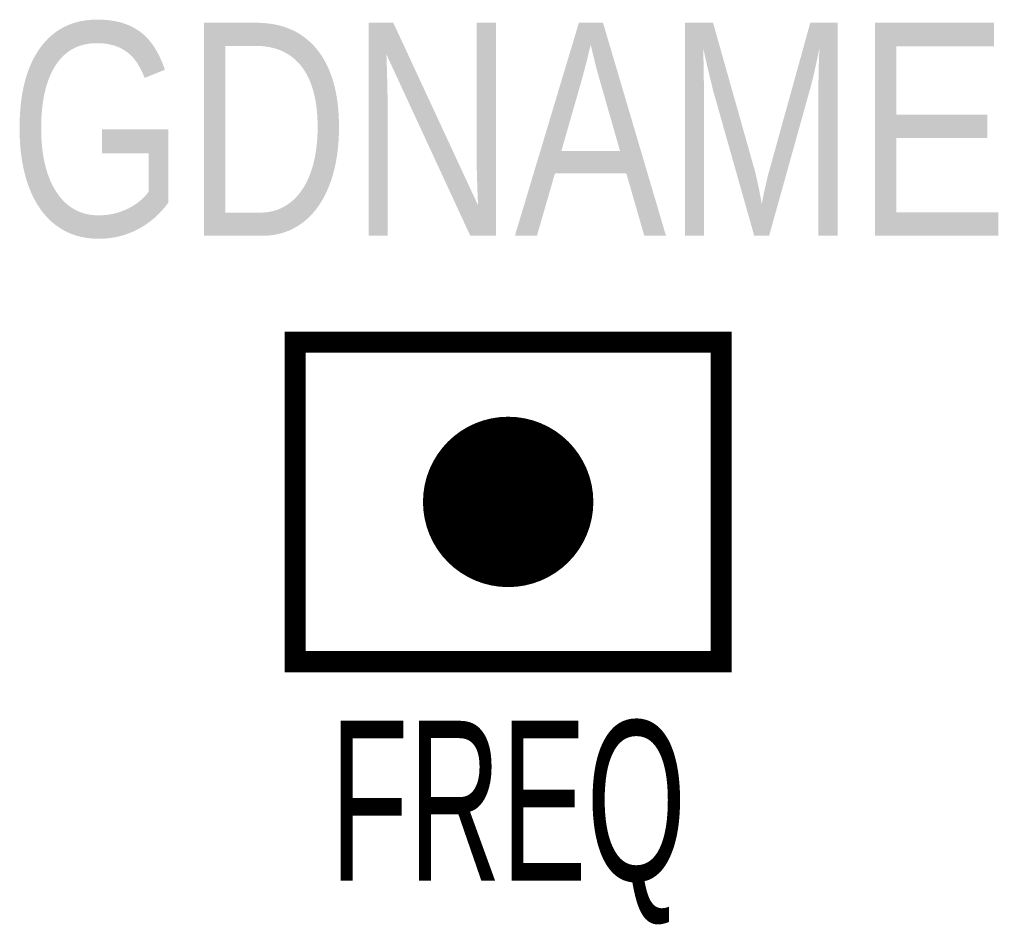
# Model space of a CAD drawing. Header units: inches. Extents: x -4.59 to 4.6, y -3.97 to 4.53.
import ezdxf
from ezdxf.enums import TextEntityAlignment as Align

# ---------------------------------------------------------------- set-up
doc = ezdxf.new("R2010")
doc.units = ezdxf.units.IN
doc.header["$MEASUREMENT"] = 0
doc.linetypes.add('DASHED', pattern=[0.75, 0.5, -0.25])

msp = doc.modelspace()

# ---------------------------------------------------------------- linework, layer by layer
at = {"linetype": 'DASHED', "ltscale": 2, "const_width": 0.2}
msp.add_lwpolyline([(-2, 1.5), (-2, -1.5), (2, -1.5), (2, 1.5), (-2, 1.5)], dxfattribs=at)
at = {"const_width": 0.8}
msp.add_lwpolyline([(-0.4, 0, 1), (0.4, 0, 1)], format="xyb", close=True, dxfattribs=at)

# ---------------------------------------------------------------- texts
for tag, text, height, width, p in [('GDNAME', 'ABCG', 2, 0.8, (0, 3.5)), ('FREQ', 'XXXX-X', 1.5, 0.6, (0, -3))]:
    msp.add_attdef(tag, text=text, height=height, dxfattribs=dict(width=width)).set_placement(p, align=Align.MIDDLE)

doc.saveas('drawing.dxf')
